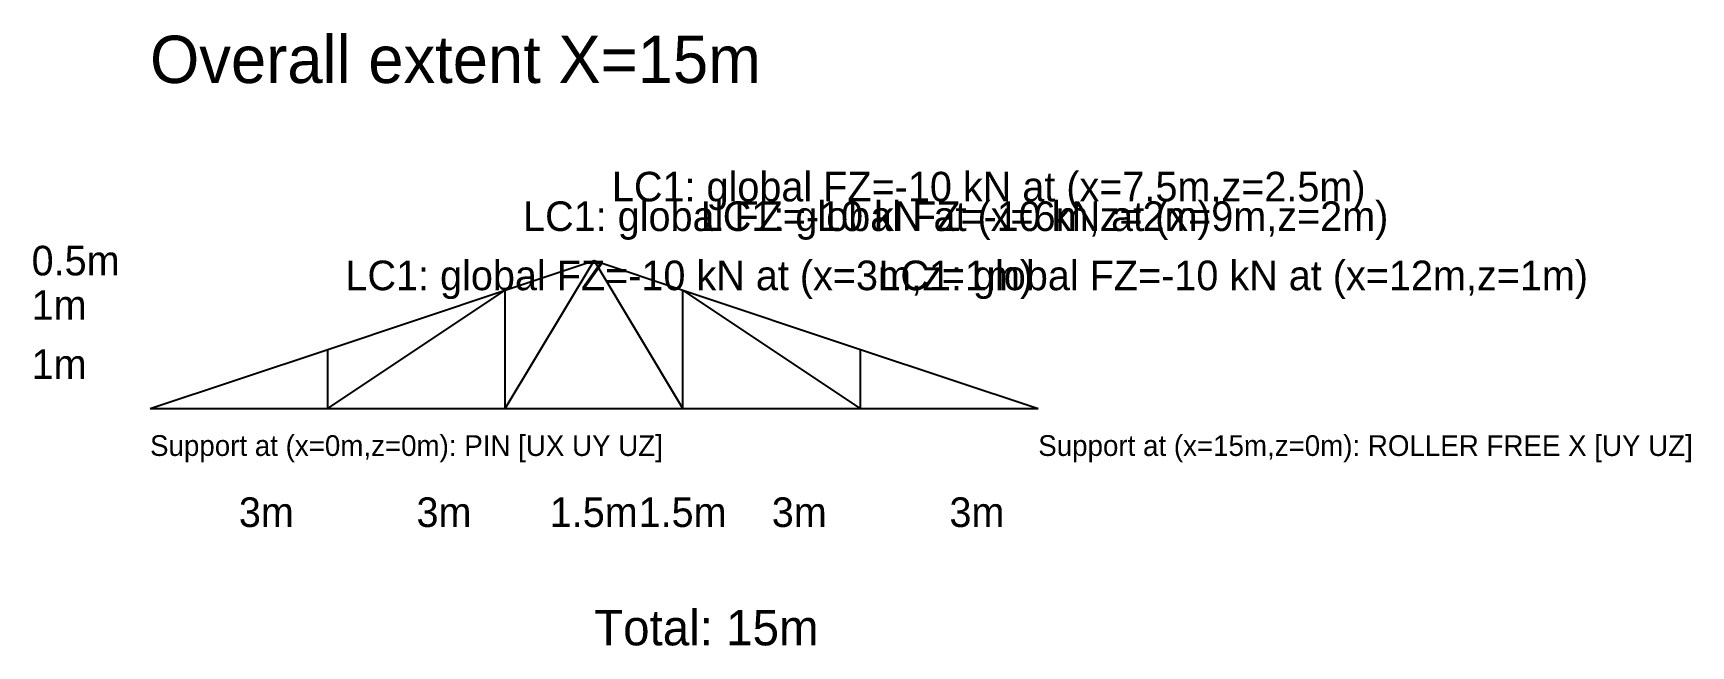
# Model space of a CAD drawing. Header units: metres. Extents: x -2 to 26, y -4 to 6.3.
import ezdxf

# ---------------------------------------------------------------- set-up
doc = ezdxf.new("R2010")
doc.units = ezdxf.units.M
for name, color, linetype in [('DIM', 5, 'CONTINUOUS'), ('LOAD', 1, 'CONTINUOUS'), ('STRUCT', 7, 'CONTINUOUS'), ('SUPPORT', 3, 'CONTINUOUS')]:
    doc.layers.add(name, color=color, linetype=linetype)

msp = doc.modelspace()

# ---------------------------------------------------------------- linework, layer by layer
at = {"layer": 'STRUCT'}
for p, q in [((6, 2), (7.5, 2.5)), ((6, 0), (7.5, 2.5)), ((7.5, 2.5), (9, 2)), ((9, 0), (7.5, 2.5)), ((3, 1), (6, 2)), ((3, 0), (6, 2)), ((6, 0), (6, 2)), ((9, 2), (12, 1)), ((9, 0), (9, 2)), ((12, 0), (9, 2)), ((0, 0), (3, 1)), ((3, 0), (3, 1)), ((12, 1), (15, 0)), ((12, 0), (12, 1)), ((0, 0), (3, 0)), ((3, 0), (6, 0)), ((6, 0), (9, 0)), ((9, 0), (12, 0)), ((12, 0), (15, 0))]:
    msp.add_line(p, q, dxfattribs=at)

# ---------------------------------------------------------------- texts
at = {"layer": 'DIM'}
for s, height, p in [('0.5m', 0.5, (-2, 2.25)), ('1m', 0.5, (-2, 1.5)), ('1m', 0.5, (-2, 0.5)), ('3m', 0.5, (1.5, -2)), ('3m', 0.5, (4.5, -2)), ('1.5m', 0.5, (6.75, -2)), ('1.5m', 0.5, (8.25, -2)), ('3m', 0.5, (10.5, -2)), ('3m', 0.5, (13.5, -2)), ('Total: 15m', 0.6, (7.5, -4))]:
    msp.add_text(s, height=height, dxfattribs=at).set_placement(p)
at = {"layer": 'LOAD'}
for s, p in [('LC1: global FZ=-10 kN at (x=7.5m,z=2.5m)', (7.8, 3.5)), ('LC1: global FZ=-10 kN at (x=6m,z=2m)', (6.3, 3)), ('LC1: global FZ=-10 kN at (x=9m,z=2m)', (9.3, 3)), ('LC1: global FZ=-10 kN at (x=3m,z=1m)', (3.3, 2)), ('LC1: global FZ=-10 kN at (x=12m,z=1m)', (12.3, 2))]:
    msp.add_text(s, height=0.5, dxfattribs=at).set_placement(p)
at = {"layer": 'SUPPORT'}
for s, p in [('Support at (x=0m,z=0m): PIN [UX UY UZ]', (0, -0.8)), ('Support at (x=15m,z=0m): ROLLER FREE X [UY UZ]', (15, -0.8))]:
    msp.add_text(s, height=0.35, dxfattribs=at).set_placement(p)
at = {"layer": 'TEXT'}
msp.add_text('Overall extent X=15m', height=0.8, dxfattribs=at).set_placement((0, 5.5))

doc.saveas('drawing.dxf')
